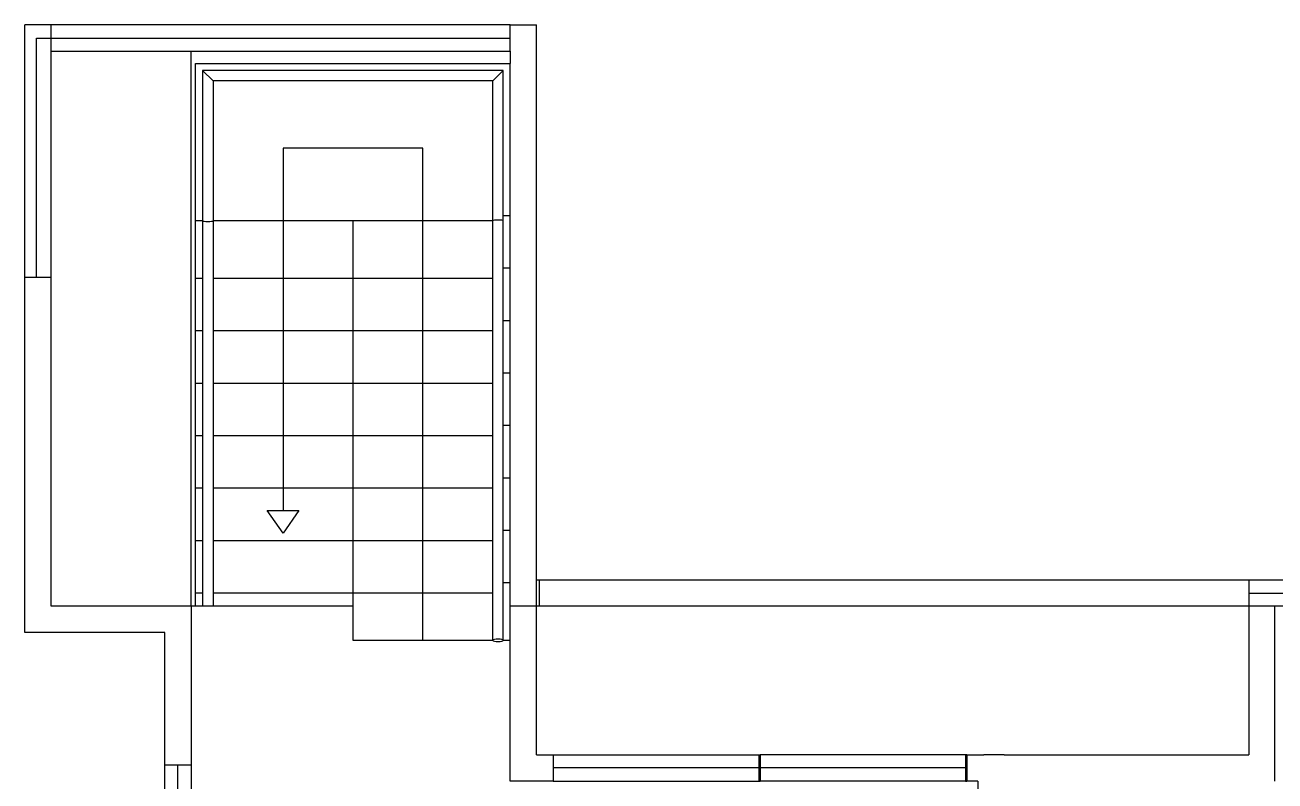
# Model space of a CAD drawing. Header units: metres. Extents: x 244.4 to 340.3, y -4.1 to 64.3.
# Drawn here: x 271.73 to 278.88, y 49.74 to 54.06 of the extents above; entities that cross this region are included whole.
import ezdxf

# ---------------------------------------------------------------- set-up
doc = ezdxf.new("R2010")
doc.units = ezdxf.units.M
doc.layers.add('Edges', color=7, linetype='Continuous')
doc.layers.add('SectionCutEdges', color=6, linetype='Continuous', lineweight=30)

msp = doc.modelspace()

# ---------------------------------------------------------------- linework, layer by layer
for p, q in [((274.5021, 54.0606), (271.7262, 54.0606)), ((271.7262, 52.6156), (271.7262, 54.0606)), ((271.8762, 53.9856), (271.8762, 54.0606)), ((271.8762, 53.9106), (271.8762, 53.9856)), ((271.8762, 53.9106), (274.5021, 53.9106)), ((271.8762, 52.6156), (271.8762, 53.9106)), ((272.6762, 50.7358), (272.6762, 53.9106)), ((272.7021, 50.7358), (272.7021, 53.8406)), ((272.7021, 53.8406), (274.5021, 53.8406)), ((274.4621, 53.8006), (272.7421, 53.8006)), ((272.7421, 53.8006), (272.7421, 50.7358)), ((272.7421, 53.8006), (272.8021, 53.7406)), ((274.4621, 53.8006), (274.4021, 53.7406)), ((274.4621, 50.5406), (274.4621, 53.8006)), ((274.4021, 53.7406), (272.8021, 53.7406)), ((272.8021, 53.7406), (272.8021, 50.7358)), ((274.4021, 50.5406), (274.4021, 53.7406)), ((272.7421, 52.9406), (272.7021, 52.9406)), ((272.7421, 52.9406), (272.7443, 52.9391)), ((272.7443, 52.9391), (272.7508, 52.9379)), ((272.7508, 52.9379), (272.7606, 52.937)), ((272.7606, 52.937), (272.7721, 52.9368)), ((272.7721, 52.9368), (272.7835, 52.937)), ((272.7835, 52.937), (272.7933, 52.9379)), ((272.7933, 52.9379), (272.7998, 52.9391)), ((272.8021, 52.9406), (272.7998, 52.9421)), ((272.7998, 52.9391), (272.8021, 52.9406)), ((274.4021, 52.9406), (272.7998, 52.9406)), ((273.6021, 52.9406), (273.6021, 50.5406)), ((274.4021, 52.9706), (274.4043, 52.9706)), ((274.4043, 52.9421), (274.4021, 52.9406)), ((274.4021, 52.9406), (274.4043, 52.9391)), ((274.4108, 52.9433), (274.4043, 52.9421)), ((274.4206, 52.9442), (274.4108, 52.9433)), ((274.4321, 52.9445), (274.4206, 52.9442)), ((274.4435, 52.9442), (274.4321, 52.9445)), ((274.4533, 52.9433), (274.4435, 52.9442)), ((274.4598, 52.9421), (274.4533, 52.9433)), ((274.4598, 52.9706), (274.5021, 52.9706)), ((274.4621, 52.9406), (274.4598, 52.9421)), ((274.4598, 52.9391), (274.4621, 52.9406)), ((274.4021, 52.6706), (274.4043, 52.6706)), ((274.4598, 52.6706), (274.5021, 52.6706)), ((272.7421, 52.6106), (272.7021, 52.6106)), ((274.4021, 52.6106), (272.7998, 52.6106)), ((274.4021, 52.3706), (274.4043, 52.3706)), ((274.4598, 52.3706), (274.5021, 52.3706)), ((272.7421, 52.3106), (272.7021, 52.3106)), ((274.4021, 52.3106), (272.7998, 52.3106)), ((274.4021, 52.0706), (274.4043, 52.0706)), ((274.4598, 52.0706), (274.5021, 52.0706)), ((272.7421, 52.0106), (272.7021, 52.0106)), ((274.4021, 52.0106), (272.7998, 52.0106)), ((274.4021, 51.7706), (274.4043, 51.7706)), ((274.4598, 51.7706), (274.5021, 51.7706)), ((272.7421, 51.7106), (272.7021, 51.7106)), ((274.4021, 51.7106), (272.7998, 51.7106)), ((272.7421, 51.4106), (272.7021, 51.4106)), ((274.4021, 51.4106), (272.7998, 51.4106)), ((274.4021, 51.4706), (274.4043, 51.4706)), ((274.4598, 51.4706), (274.5021, 51.4706)), ((274.4021, 51.1706), (274.4043, 51.1706)), ((274.4598, 51.1706), (274.5021, 51.1706)), ((272.7421, 51.1106), (272.7021, 51.1106)), ((274.4021, 51.1106), (272.7998, 51.1106)), ((274.4021, 50.8706), (274.4043, 50.8706)), ((274.4598, 50.8706), (274.5021, 50.8706)), ((274.6521, 50.8858), (278.7262, 50.8858)), ((274.6685, 50.7358), (274.6685, 50.8858)), ((272.7421, 50.8106), (272.7021, 50.8106)), ((274.4021, 50.8106), (272.7998, 50.8106)), ((278.7262, 50.8108), (279.0883, 50.8108)), ((273.6021, 50.7358), (272.6762, 50.7358)), ((278.8762, 50.7358), (274.5021, 50.7358)), ((273.6021, 50.5406), (274.4021, 50.5406)), ((274.4043, 50.5434), (274.4021, 50.5406)), ((274.4021, 50.5406), (274.4043, 50.5378)), ((274.4108, 50.5457), (274.4043, 50.5434)), ((274.4043, 50.5378), (274.4108, 50.5355)), ((274.4206, 50.5473), (274.4108, 50.5457)), ((274.4108, 50.5355), (274.4206, 50.5339)), ((274.4321, 50.5478), (274.4206, 50.5473)), ((274.4206, 50.5339), (274.4321, 50.5334)), ((274.4435, 50.5473), (274.4321, 50.5478)), ((274.4321, 50.5334), (274.4435, 50.5339)), ((274.4533, 50.5457), (274.4435, 50.5473)), ((274.4435, 50.5339), (274.4533, 50.5355)), ((274.4598, 50.5434), (274.4533, 50.5457)), ((274.4533, 50.5355), (274.4598, 50.5378)), ((274.4621, 50.5406), (274.4598, 50.5434)), ((274.4598, 50.5378), (274.4621, 50.5406)), ((274.4621, 50.5406), (274.5021, 50.5406)), ((274.7479, 49.8858), (275.9232, 49.8858)), ((277.1143, 49.8858), (275.9311, 49.8858)), ((277.1064, 49.8858), (277.1064, 49.7358)), ((272.5262, 49.8287), (272.6762, 49.8287)), ((272.6012, 47.1482), (272.6012, 49.8287)), ((277.1143, 49.8108), (277.1064, 49.8108)), ((274.7479, 49.7358), (275.9232, 49.7358)), ((277.1064, 49.7358), (275.9311, 49.7358)), ((277.1064, 49.7358), (277.1143, 49.7358))]:
    msp.add_line(p, q)
at = {"layer": 'Edges'}
msp.add_lwpolyline([(274.0021, 50.5406), (274.0021, 53.3556), (273.2021, 53.3556), (273.2021, 51.2827)], dxfattribs=at)
msp.add_lwpolyline([(273.2923, 51.2827), (273.2021, 51.1533), (273.1118, 51.2827)], close=True, dxfattribs=at)
at = {"layer": 'SectionCutEdges'}
for p, q in [((274.5021, 53.9106), (274.5021, 54.0606)), ((274.5021, 54.0606), (274.6521, 54.0606)), ((274.6521, 50.7358), (274.6521, 54.0606)), ((271.7921, 53.9856), (274.5021, 53.9856)), ((271.7921, 52.6156), (271.7921, 53.9856)), ((274.5021, 53.9106), (274.5021, 53.8406)), ((274.5021, 50.5406), (274.5021, 53.8406)), ((271.7262, 50.5858), (271.7262, 52.6156)), ((271.8762, 52.6156), (271.7262, 52.6156)), ((271.8762, 50.7358), (271.8762, 52.6156)), ((278.7262, 50.8858), (278.7262, 49.8858)), ((278.7262, 50.8858), (279.1841, 50.8858)), ((272.6762, 50.7358), (271.8762, 50.7358)), ((272.6762, 50.7358), (272.6762, 47.1482)), ((274.6521, 49.8858), (274.6521, 50.7358)), ((279.0543, 50.7358), (278.8762, 50.7358)), ((278.8762, 49.7358), (278.8762, 50.7358)), ((272.5262, 50.5858), (271.7262, 50.5858)), ((272.5262, 47.1173), (272.5262, 50.5858)), ((274.5021, 49.7358), (274.5021, 50.5406)), ((274.6521, 49.8858), (274.7479, 49.8858)), ((274.7479, 49.8858), (274.7479, 49.7358)), ((275.9232, 49.8858), (275.9311, 49.8858)), ((275.9232, 49.8858), (275.9232, 49.7358)), ((275.9311, 49.8858), (275.9311, 49.7358)), ((277.1143, 49.8858), (277.1762, 49.8858)), ((277.1143, 49.8858), (277.1143, 49.7358)), ((277.1762, 49.8858), (277.2107, 49.8858)), ((277.3262, 49.8858), (277.2107, 49.8858)), ((277.3262, 49.8858), (278.7262, 49.8858)), ((277.1064, 49.8108), (274.7479, 49.8108)), ((274.7479, 49.7358), (274.5021, 49.7358)), ((275.9232, 49.7358), (275.9311, 49.7358)), ((277.1762, 49.7358), (277.1143, 49.7358)), ((277.1762, 49.7358), (277.1762, 46.5858))]:
    msp.add_line(p, q, dxfattribs=at)

doc.saveas('drawing.dxf')
